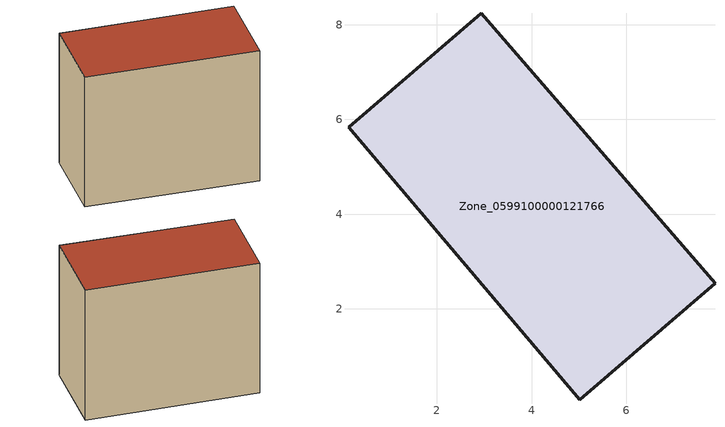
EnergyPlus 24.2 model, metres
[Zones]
Zone_0599100000121766
 floor ground (C_G): 5.01,0.09 0.13,5.83 2.93,8.23 7.87,2.54 z0
 wall outside (C_F): 2.93,8.23 0.13,5.83 5.01,0.09 7.87,2.54 2.93,8.23 z0:6.24
 roof outside (C_R): 0.13,5.83 5.01,0.09 7.87,2.54 2.93,8.23 z6.24
[BUILDING]
Pand.0599100000121766: North Axis=0; Terrain=City; Loads Convergence Tolerance Value=0.04; Temperature Convergence Tolerance Value=0.4; Solar Distribution=FullExterior; Maximum Number of Warmup Days=25; Minimum Number of Warmup Days=1
[Site:Location]
Rotterdam.The.Hague.AP_ZH_NLD Design_Conditions: Latitude=51.96; Longitude=4.45; Time Zone=1; Elevation=-4.5
[SITE:GROUNDTEMPERATURE:BUILDINGSURFACE]
18, 18, 18, 18, 18, 18, 18, 18, 18, 18, 18, 18
[MATERIAL] Thermal Absorptance=0.9; Solar Absorptance=0.7; Visible Absorptance=0.7
Name | Roughness | Thickness | Conductivity | Density | Specific Heat
G.TI.1992-2005 | MediumSmooth | 0.15 | 0.06 | 540 | 1210
F.TI.1992-2005 | Rough | 0.3 | 0.12 | 1920 | 840
R.TI.1992-2005 | MediumRough | 0.2 | 0.08 | 1500 | 1000
[CONSTRUCTION]
C_G: G.TI.1992-2005
C_F: F.TI.1992-2005
C_R: R.TI.1992-2005
[ZONE]
Zone_0599100000121766: Type=1; Multiplier=1; Ceiling Height=Autocalculate; Volume=Autocalculate; Floor Area=autocalculate; Part of Total Floor Area=Yes
[ZONEINFILTRATION:DESIGNFLOWRATE]
Infil_Zone_0599100000121766: Zone or ZoneList or Space or SpaceList=Zone_0599100000121766; Schedule=AlwaysOn; Design Flow Rate Calculation Method=Flow/Area; Flow Rate per Floor Area=0.0015; Constant Term Coefficient=1; Temperature Term Coefficient=0; Velocity Term Coefficient=0; Velocity Squared Term Coefficient=0
[HVACTEMPLATE:ZONE:IDEALLOADSAIRSYSTEM]
Zone_0599100000121766: Maximum Heating Supply Air Temperature=50; Minimum Cooling Supply Air Temperature=13; Maximum Heating Supply Air Humidity Ratio=0.0156; Minimum Cooling Supply Air Humidity Ratio=0.0077; Heating Limit=NoLimit; Cooling Limit=NoLimit; Dehumidification Control Type=ConstantSensibleHeatRatio; Cooling Sensible Heat Ratio=0.7; Dehumidification Setpoint=60; Humidification Control Type=None; Humidification Setpoint=30; Outdoor Air Method=None; Outdoor Air Flow Rate per Person=0.00944; Outdoor Air Flow Rate per Zone Floor Area=0; Outdoor Air Flow Rate per Zone=0; Demand Controlled Ventilation Type=None; Outdoor Air Economizer Type=NoEconomizer; Heat Recovery Type=None; Sensible Heat Recovery Effectiveness=0.7; Latent Heat Recovery Effectiveness=0.65
[ZONECONTROL:THERMOSTAT]
ThermostatControl_Zone_0599100000121766: Zone or ZoneList=Zone_0599100000121766; Control Type Schedule=DualSetpointControlType; Control 1=Thermostat_Zone_0599100000121766; Temperature Difference Between Cutout And Setpoint=0
[THERMOSTATSETPOINT:DUALSETPOINT]
Thermostat_Zone_0599100000121766: Heating Setpoint Temperature Schedule=HeatingSetpoint_Zone_0599100000121766; Cooling Setpoint Temperature Schedule=CoolingSetpoint_Zone_0599100000121766
[SCHEDULE:COMPACT]
HeatingSetpoint_Zone_0599100000121766: Through: 12/31, For: AllDays, Until: 24:00, 21
CoolingSetpoint_Zone_0599100000121766: Through: 12/31, For: AllDays, Until: 24:00, 24
DualSetpointControlType: Through: 12/31, For: AllDays, Until: 24:00, 4
AlwaysOn: Through: 12/31, For: AllDays, Until: 24:00, 1
